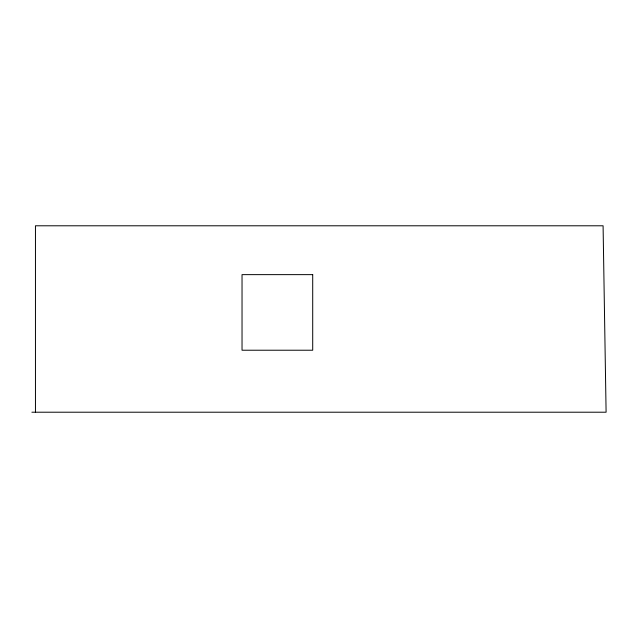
<?xml version="1.0" encoding="UTF-8"?>
<svg xmlns="http://www.w3.org/2000/svg" width="638" height="638" viewBox="0 0 638 638"><rect width="100%" height="100%" fill="white"/><g stroke="black" fill="none" stroke-linecap="round" stroke-linejoin="round"><path stroke-width="0.96" d="M31.9 412.212L606.1 412.212L603.085 225.788L35.457 225.788L35.457 412.212M312.708 274.635L242.033 274.635L242.033 350.222L312.708 350.222L312.708 274.635"/></g></svg>
